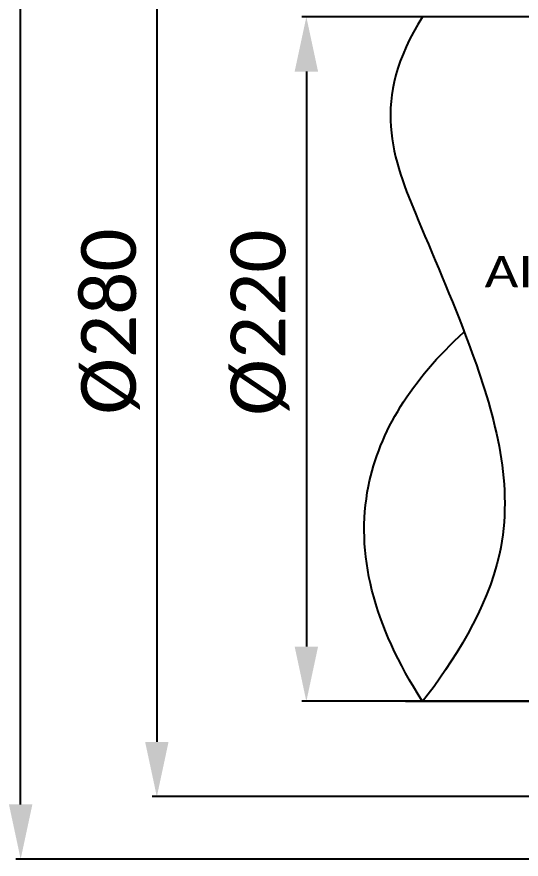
# Model space of a CAD drawing. Header units: millimetres. Extents: x 233 to 4124, y -943 to 2529.
# Drawn here: x 1092.4 to 1253.7, y 2004.6 to 2274.1 of the extents above; entities that cross this region are included whole.
import ezdxf
from ezdxf.enums import TextEntityAlignment as Align

# ---------------------------------------------------------------- set-up
doc = ezdxf.new("R2010")
doc.units = ezdxf.units.MM
doc.header["$LTSCALE"] = 115.5
doc.header["$PDMODE"] = 3
doc.header["$PDSIZE"] = 8
doc.layers.get('0').update_dxf_attribs({"linetype": 'CONTINUOUS'})
doc.layers.get('Defpoints').update_dxf_attribs({"linetype": 'CONTINUOUS'})
doc.styles.get("Standard").update_dxf_attribs({"font": 'calibri.ttf'})
doc.dimstyles.new('DIMSTYLE_3', dxfattribs={"dimtxt": 17.5, "dimasz": 17.5, "dimexe": 1.5, "dimexo": 1, "dimgap": 0.875, "dimtad": 1, "dimdsep": 46, "dimtxsty": 'Standard', "dimblk": '_FILLED', "dimblk1": '_FILLED', "dimblk2": '_FILLED', "dimcen": 0.09, "dimazin": 2, "dimtp": 0.01, "dimtm": 0.01, "dimtfac": 1, "dimtofl": 0, "dimtmove": 0, "dimatfit": 3, "dimldrblk": '_FILLED', "dimfxl": 1, "dimtolj": 1, "dimarcsym": 0})

# ---------------------------------------------------------------- blocks, each defined once
blk = doc.blocks.new('_FILLED')
at = {"color": 0, "linetype": 'ByBlock'}
blk.add_solid([(0, 0), (-1, 0.214), (-1, -0.214)], dxfattribs=at)
blk = doc.blocks.new('*D3')
at = {"color": 0, "linetype": 'Continuous', "lineweight": -2}
for p, q in [((1316.54, 2274.09), (1183.51, 2274.09)), ((1185.01, 2256.59), (1185.01, 2072.59)), ((1316.54, 2055.09), (1183.51, 2055.09))]:
    blk.add_line(p, q, dxfattribs=at)
at = {"layer": 'Defpoints', "color": 0}
for p in [(1317.54, 2274.09), (1185.01, 2055.09), (1317.54, 2055.09)]:
    blk.add_point(p, dxfattribs=at)
at = {"color": 0, "linetype": 'ByBlock', "lineweight": -2, "xscale": 17.5, "yscale": 17.5, "zscale": 17.5}
for p, rotation in [((1185.01, 2274.09), 90), ((1185.01, 2055.09), 270)]:
    blk.add_blockref('_FILLED', p, dxfattribs=dict(at, rotation=rotation))
at = {"color": 0, "insert": (1160.8, 2176.26), "char_height": 17.5, "attachment_point": 2, "rotation": 90, "line_spacing_factor": 0.9}
blk.add_mtext('\\A1;%%c220', dxfattribs=at)
blk = doc.blocks.new('*D8')
at = {"color": 0, "linetype": 'Continuous', "lineweight": -2}
for p, q in [((1316.54, 2324.59), (1092.1, 2324.59)), ((1093.6, 2022.09), (1093.6, 2307.09)), ((1316.54, 2004.59), (1092.1, 2004.59))]:
    blk.add_line(p, q, dxfattribs=at)
at = {"layer": 'Defpoints', "color": 0}
for p in [(1093.6, 2324.59), (1317.54, 2324.59), (1317.54, 2004.59)]:
    blk.add_point(p, dxfattribs=at)
at = {"color": 0, "linetype": 'ByBlock', "lineweight": -2, "xscale": 17.5, "yscale": 17.5, "zscale": 17.5}
for p, rotation in [((1093.6, 2324.59), 90), ((1093.6, 2004.59), 270)]:
    blk.add_blockref('_FILLED', p, dxfattribs=dict(at, rotation=rotation))
at = {"color": 0, "insert": (1069.39, 2176.26), "char_height": 17.5, "attachment_point": 2, "rotation": 90, "line_spacing_factor": 0.9}
blk.add_mtext('\\A1;%%c320', dxfattribs=at)
blk = doc.blocks.new('*D24')
at = {"color": 0, "linetype": 'Continuous', "lineweight": -2}
for p, q in [((1296.54, 2304.59), (1135.67, 2304.59)), ((1137.17, 2287.09), (1137.17, 2042.09)), ((1346.16, 2024.59), (1135.67, 2024.59))]:
    blk.add_line(p, q, dxfattribs=at)
at = {"layer": 'Defpoints', "color": 0}
for p in [(1297.54, 2304.59), (1137.17, 2024.59), (1347.16, 2024.59)]:
    blk.add_point(p, dxfattribs=at)
at = {"color": 0, "linetype": 'ByBlock', "lineweight": -2, "xscale": 17.5, "yscale": 17.5, "zscale": 17.5}
for p, rotation in [((1137.17, 2304.59), 90), ((1137.17, 2024.59), 270)]:
    blk.add_blockref('_FILLED', p, dxfattribs=dict(at, rotation=rotation))
at = {"color": 0, "insert": (1112.97, 2176.61), "char_height": 17.5, "attachment_point": 2, "rotation": 90, "line_spacing_factor": 0.9}
blk.add_mtext('\\A1;%%c280', dxfattribs=at)

msp = doc.modelspace()

# ---------------------------------------------------------------- linework, layer by layer
at = {"linetype": 'Continuous'}
for p, q in [((1316.73652, 2055.08541), (1216.73652, 2055.08541)), ((1321.5411, 2055.01771), (1222.19842, 2055.01771))]:
    msp.add_line(p, q, dxfattribs=at)
for points, knots in [([(1222.19842, 2274.09056), (1205.21566, 2247.57885), (1217.78955, 2215.23591), (1241.39567, 2161.41156), (1256.37932, 2105.65513), (1231.84658, 2067.40977), (1222.19842, 2055.01771)], [0, 0, 0, 0, 0.283882304, 0.483821584, 0.767568607, 1, 1, 1, 1]), ([(1222.19842, 2055.01771), (1206.37852, 2079.56261), (1195.89354, 2121.31599), (1218.59088, 2157.89617), (1235.50676, 2173.29915)], [0, 0, 0, 0, 0.550330011, 1, 1, 1, 1])]:
    msp.add_open_spline(points, degree=3, knots=knots, dxfattribs=at)

# ---------------------------------------------------------------- texts
at = {"linetype": 'Continuous', "width": 1.181322}
msp.add_text('AIR INLET', height=10, dxfattribs=at).set_placement((1242.05377, 2187.59635), (1314.50514, 2187.59635), align=Align.FIT)

# ---------------------------------------------------------------- dimensions: what is measured, and where the dimension line sits
at = {"linetype": 'Continuous'}
dim = msp.add_linear_dim(base=(1093.5968, 2324.59056), p1=(1317.5411, 2004.59056), p2=(1317.5411, 2324.59056), angle=90, text='%%c<>', dimstyle='DIMSTYLE_3', dxfattribs=at)
dim.commit()
dim.dimension.update_dxf_attribs({"geometry": '*D8', "text_midpoint": (1093.5968, 2176.25723), "dimtype": 160})
for base, p1, p2, text, picture, middle in [((1137.17448, 2024.59056), (1297.5411, 2304.59056), (1347.1579, 2024.59056), '%%c280', '*D24', (1137.17448, 2176.60988)), ((1185.00502, 2055.09056), (1317.5411, 2274.09056), (1317.5411, 2055.09056), '%%c220', '*D3', (1185.00502, 2176.25723))]:
    dim = msp.add_linear_dim(base=base, p1=p1, p2=p2, angle=270, text=text, dimstyle='DIMSTYLE_3', override={"dimtxsty": 'Standard'}, dxfattribs=at)
    dim.commit()
    dim.dimension.update_dxf_attribs({"geometry": picture, "text_midpoint": middle, "dimtype": 160})

doc.saveas('drawing.dxf')
